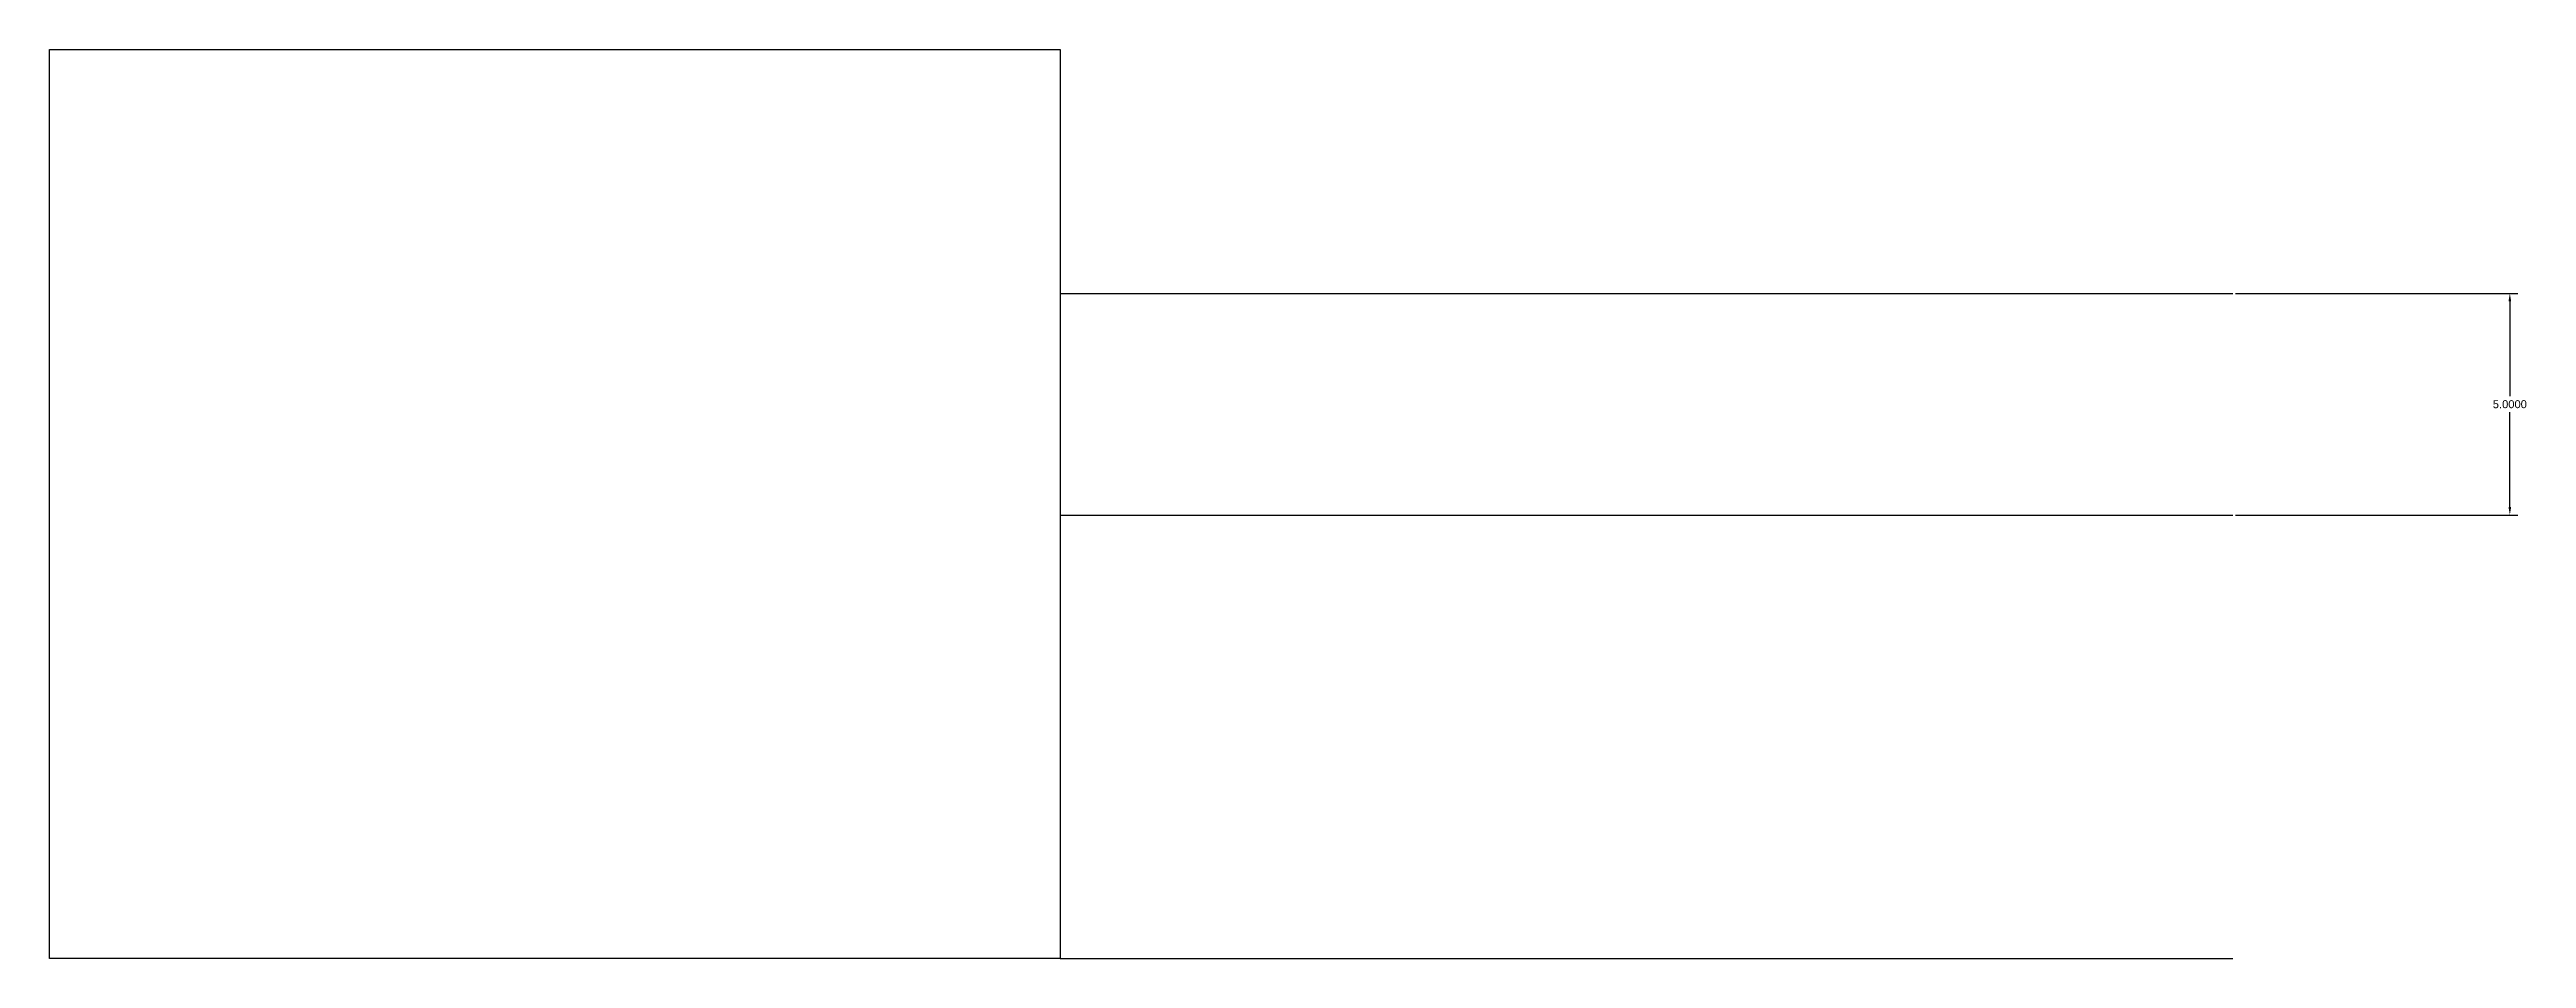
# Model space of a CAD drawing. Extents: x 20 to 199, y -23 to 233.
# Drawn here: x 49.9 to 105.8, y -22.7 to -2.2 of the extents above; entities that cross this region are included whole.
import ezdxf

# ---------------------------------------------------------------- set-up
doc = ezdxf.new("R2010")
doc.units = 0
doc.header["$MEASUREMENT"] = 0
doc.layers.get('Defpoints').update_dxf_attribs({"linetype": 'CONTINUOUS'})
doc.layers.add('drawing', color=2, linetype='CONTINUOUS')
doc.styles.get("Standard").update_dxf_attribs({"font": 'arial.ttf'})
doc.dimstyles.get("Standard").update_dxf_attribs({"dimscale": 0, "dimtxt": 2.5, "dimasz": 2.5, "dimexe": 1.25, "dimexo": 0.625, "dimtad": 1, "dimdsep": 46, "dimtxsty": 'STANDARD', "dimcen": 2.5, "dimadec": 0, "dimazin": 0, "dimtfac": 1, "dimtmove": 0, "dimatfit": 3, "dimfxl": 1, "dimarcsym": 0})

# ---------------------------------------------------------------- blocks, each defined once
blk = doc.blocks.new('*D6')
at = {"layer": 'Defpoints', "color": 0}
for p in [(99.147, -7.665), (99.147, -12.665), (105.399, -12.665)]:
    blk.add_point(p, dxfattribs=at)
at = {"layer": 'drawing', "color": 0, "linetype": 'ByBlock', "lineweight": -2}
for p, q in [((99.21, -7.665), (105.579, -7.665)), ((105.399, -7.845), (105.399, -9.983)), ((105.399, -12.485), (105.399, -10.347)), ((99.21, -12.665), (105.579, -12.665))]:
    blk.add_line(p, q, dxfattribs=at)
at = {"layer": 'drawing', "color": 0}
for points in [[(105.429, -7.845), (105.369, -7.845), (105.399, -7.665)], [(105.369, -12.485), (105.429, -12.485), (105.399, -12.665)]]:
    blk.add_solid(points, dxfattribs=at)
at = {"layer": 'drawing', "color": 0, "linetype": 'ByBlock', "insert": (105.399, -10.165), "char_height": 0.18, "attachment_point": 5}
blk.add_mtext('\\A1;5.0000', dxfattribs=at)

msp = doc.modelspace()

# ---------------------------------------------------------------- linework, layer by layer
at = {"layer": 'drawing', "linetype": 'ByBlock'}
for p, q in [((72.69346, -7.66481), (99.14743, -7.66481)), ((72.69346, -12.66481), (99.14743, -12.66481)), ((72.69346, -22.66481), (99.14743, -22.66481))]:
    msp.add_line(p, q, dxfattribs=at)
msp.add_lwpolyline([(49.89346, -22.66481), (49.89346, -2.16481), (72.69346, -2.16481), (72.69346, -22.66481)], close=True, dxfattribs=at)

# ---------------------------------------------------------------- dimensions: what is measured, and where the dimension line sits
dim = msp.add_linear_dim(base=(105.399, -12.66481), p1=(99.14743, -7.66481), p2=(99.14743, -12.66481), angle=90, dimstyle='STANDARD', override={"dimscale": 1, "dimtxt": 0.18, "dimasz": 0.18, "dimexe": 0.18, "dimexo": 0.0625, "dimgap": 0.09, "dimtad": 0, "dimtih": 1, "dimtoh": 1, "dimdec": 4, "dimzin": 0, "dimcen": 0.09, "dimtdec": 4, "dimtofl": 0, "dimtmove": 2, "dimtolj": 1, "dimtzin": 0}, dxfattribs=at)
dim.commit()
dim.dimension.update_dxf_attribs({"geometry": '*D6', "text_midpoint": (105.399, -10.16481)})

doc.saveas('drawing.dxf')
